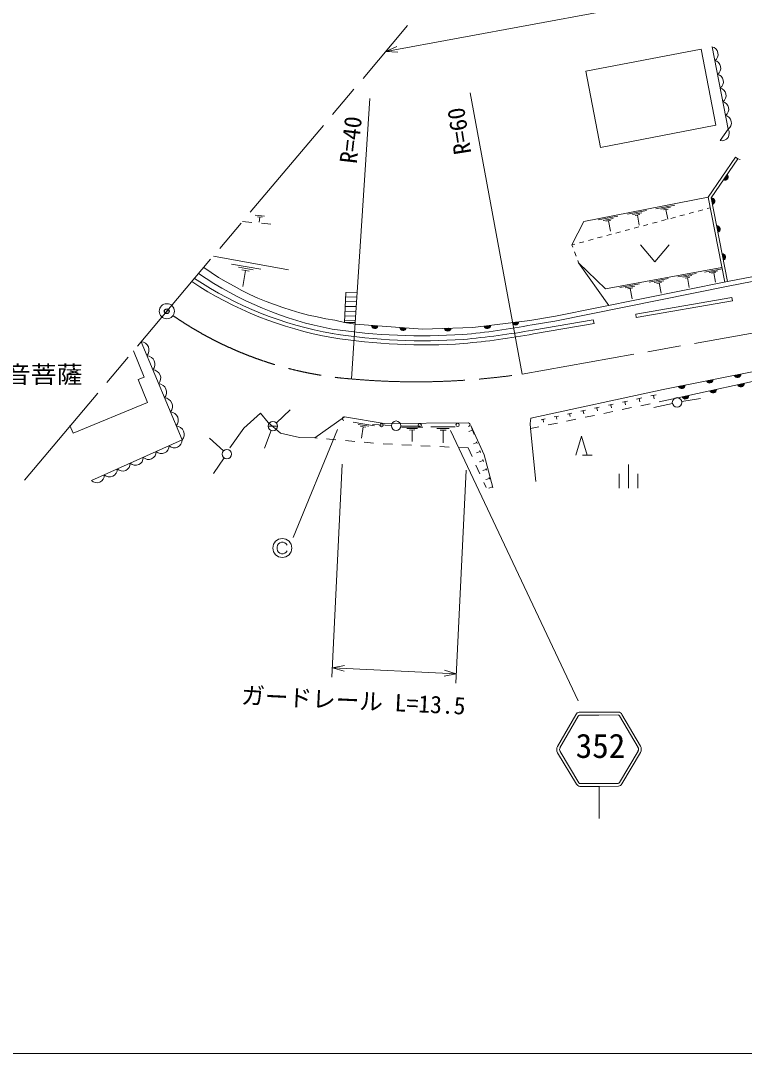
# Model space of a CAD drawing. Units: millimetres, scale not verified. Extents: x 40000 to 680000, y 20000 to 380000.
# Drawn here: x 271242 to 347716, y 205000 to 314074 of the extents above; entities that cross this region are included whole.
import ezdxf
from ezdxf.enums import TextEntityAlignment as Align

# ---------------------------------------------------------------- set-up
doc = ezdxf.new("R2010")
doc.units = ezdxf.units.MM
doc.header["$LTSCALE"] = 1000
doc.header["$PDMODE"] = 32
doc.header["$PDSIZE"] = 500
doc.linetypes.add('CHAIN', pattern=[18.5, 12, -1.5, 3.5, -1.5])
for name, color, linetype, lineweight in [('M-BGD', 7, 'Continuous', 13), ('M-BMK', 2, 'CHAIN', 13), ('M-BMK-SRVR', 3, 'Continuous', 13), ('M-STR-HTXT', 7, 'Continuous', 13), ('M-STR-STRC', 7, 'Continuous', 13), ('M-TTL-BAND', 7, 'Continuous', 13)]:
    doc.layers.add(name, color=color, linetype=linetype, lineweight=lineweight)
doc.layers.add('M-OTRS', color=6, linetype='Continuous')
doc.styles.add('ＭＳ ゴシック', font='')
doc.styles.get('ＭＳ ゴシック').set_extended_font_data('MS Gothic')

msp = doc.modelspace()

# ---------------------------------------------------------------- linework, layer by layer
at = {"layer": 'M-BGD'}
for p, q in [((343139, 311079), (330964, 308724)), ((344696, 303028), (343139, 311079)), ((345997, 302620), (344317, 311307)), ((332521, 300673), (330964, 308724)), ((344696, 303028), (332521, 300673)), ((345997, 302620), (345170, 301398)), ((344222, 295351), (347021, 299493)), ((347021, 299493), (346773, 299661)), ((347263, 299411), (347021, 299493)), ((330737, 292869), (343903, 295416)), ((338379, 294204), (340381, 294591)), ((345931, 286514), (344222, 295351)), ((296039, 293513), (297027, 293409)), ((332262, 293021), (334339, 293422)), ((335358, 293619), (337360, 294007)), ((335885, 293583), (336886, 293776)), ((336161, 293498), (336661, 293594)), ((336411, 293546), (336617, 292478)), ((338906, 294167), (339907, 294361)), ((339182, 294082), (339682, 294179)), ((339432, 294130), (339630, 293108)), ((341389, 293580), (340906, 293450)), ((342355, 293839), (341872, 293710)), ((343321, 294098), (342838, 293969)), ((344117, 294312), (343803, 294228)), ((294694, 292877), (295688, 292772)), ((296272, 293355), (296766, 293303)), ((296519, 293329), (296464, 292802)), ((296682, 292667), (297677, 292561)), ((329485, 290386), (330737, 292869)), ((332808, 292983), (333847, 293183)), ((333095, 292894), (333614, 292995)), ((333354, 292944), (333568, 291837)), ((337525, 292543), (337043, 292414)), ((338491, 292803), (338008, 292673)), ((339457, 293062), (338974, 292932)), ((340423, 293321), (339940, 293191)), ((332696, 291248), (332213, 291118)), ((333662, 291507), (333179, 291377)), ((334628, 291766), (334145, 291637)), ((335594, 292025), (335111, 291896)), ((336560, 292284), (336077, 292155)), ((329799, 290470), (329485, 290386)), ((329580, 290135), (329485, 290386)), ((330765, 290730), (330282, 290600)), ((331730, 290989), (331247, 290859)), ((336754, 290411), (338254, 288611)), ((338254, 288611), (339754, 290411)), ((291606, 289214), (299532, 287743)), ((329932, 289199), (329756, 289667)), ((293507, 288371), (296634, 287823)), ((294252, 288026), (295816, 287752)), ((330202, 288479), (330107, 288731)), ((330202, 288479), (333042, 285747)), ((333380, 283999), (330202, 288479)), ((333042, 285747), (345336, 288006)), ((294607, 287749), (295388, 287612)), ((294997, 287680), (294705, 286012)), ((340696, 287010), (342629, 287365)), ((341203, 286970), (342169, 287148)), ((341468, 286886), (341951, 286974)), ((341710, 286930), (341899, 285899)), ((343502, 287526), (345363, 287868)), ((343990, 287487), (344921, 287658)), ((344246, 287406), (344711, 287491)), ((344478, 287448), (344661, 286456)), ((334569, 285884), (336650, 286267)), ((335115, 285841), (336155, 286032)), ((335400, 285750), (335920, 285846)), ((335660, 285798), (335864, 284688)), ((337671, 286454), (339676, 286823)), ((338197, 286413), (339199, 286597)), ((338472, 286325), (338973, 286417)), ((338723, 286371), (338919, 285301)), ((306764, 284901), (305576, 284873)), ((336233, 283084), (346381, 284847)), ((346381, 284847), (346446, 284484)), ((306698, 283899), (305536, 283871)), ((306731, 284400), (305556, 284372)), ((306633, 282898), (305497, 282870)), ((306666, 283399), (305516, 283371)), ((306600, 282397), (305477, 282370)), ((325298, 281948), (327688, 282346)), ((339126, 275120), (325142, 272082)), ((334827, 273776), (335354, 273891)), ((335091, 273834), (335167, 273482)), ((336322, 274101), (336869, 274220)), ((336596, 274161), (336675, 273796)), ((337837, 274430), (338403, 274553)), ((338120, 274492), (338202, 274114)), ((339706, 274019), (338727, 273815)), ((341098, 273837), (343072, 274160)), ((298261, 271594), (299722, 272960)), ((330451, 272826), (330923, 272929)), ((330687, 272877), (330756, 272563)), ((331891, 273139), (332382, 273245)), ((332137, 273192), (332208, 272865)), ((333832, 272795), (332853, 272591)), ((333350, 273456), (333859, 273566)), ((333604, 273511), (333678, 273172)), ((335790, 273203), (334811, 272999)), ((337748, 273611), (336769, 273407)), ((340116, 273648), (338164, 273214)), ((306368, 271667), (308633, 271285)), ((326238, 271911), (326657, 272002)), ((326448, 271956), (326508, 271677)), ((327625, 272212), (328061, 272307)), ((327843, 272259), (327906, 271969)), ((329916, 271979), (328937, 271775)), ((329029, 272517), (329483, 272616)), ((329256, 272566), (329322, 272264)), ((331874, 272387), (330895, 272183)), ((297718, 270785), (297010, 268915)), ((297396, 271253), (298396, 271253)), ((306909, 271420), (308042, 271229)), ((307167, 271222), (307733, 271126)), ((307450, 271174), (307246, 269966)), ((310418, 271315), (308420, 271409)), ((311417, 271282), (313417, 271244)), ((311470, 271131), (313740, 271151)), ((312038, 270985), (313173, 270995)), ((312323, 270836), (312891, 270841)), ((312607, 270838), (312618, 269628)), ((314599, 271158), (317151, 271180)), ((315238, 270993), (316514, 271004)), ((315558, 270826), (316196, 270831)), ((315877, 270829), (315889, 269468)), ((318995, 270829), (318618, 270697)), ((318830, 271301), (319161, 270357)), ((326000, 271163), (325125, 270981)), ((327958, 271571), (326979, 271367)), ((292666, 268628), (291187, 269974)), ((302564, 269988), (302316, 270010)), ((304556, 269808), (303560, 269898)), ((306548, 269628), (305552, 269718)), ((308539, 269449), (307543, 269538)), ((319458, 269508), (319081, 269375)), ((319425, 269602), (319491, 269413)), ((329919, 268187), (330519, 270187)), ((330519, 270187), (331119, 268187)), ((310536, 269330), (309537, 269379)), ((312533, 269232), (311534, 269281)), ((314531, 269134), (313532, 269183)), ((316528, 269036), (315530, 269085)), ((318526, 268939), (317527, 268988)), ((318526, 268939), (318939, 268028)), ((319789, 268564), (319412, 268432)), ((319756, 268658), (319822, 268470)), ((292751, 267881), (291611, 266238)), ((320120, 267620), (319742, 267488)), ((320087, 267715), (320153, 267526)), ((330619, 268187), (331619, 268187)), ((319352, 267117), (319765, 266206)), ((320451, 266677), (320073, 266544)), ((320418, 266771), (320484, 266582)), ((334473, 266192), (334473, 264692)), ((335473, 267192), (335473, 264692)), ((336473, 266192), (336473, 264692)), ((320178, 265296), (320416, 264771)), ((320781, 265733), (320404, 265601)), ((320748, 265827), (320814, 265639)), ((321102, 264819), (320724, 264687)), ((321079, 264884), (321124, 264754))]:
    msp.add_line(p, q, dxfattribs=at)
for points in [[(346773, 299661), (343903, 295416), (345636, 286455)], [(327749, 282870), (345931, 286514), (364589, 290123), (365720, 290342), (385987, 294676), (398818, 297055)], [(327688, 282346), (346015, 286042), (364685, 289650), (365816, 289869), (386081, 294202), (398921, 296545)], [(339706, 274019), (375520, 281823), (385438, 283444), (389234, 283280), (397080, 283646), (412356, 284758)], [(346446, 284484), (336297, 282728), (336233, 283084)], [(306575, 282003), (313723, 281501), (319029, 281653), (325060, 282415), (327749, 282870)], [(304431, 282435), (305470, 282203), (306575, 282003)], [(325363, 281378), (331749, 282469), (331839, 282087), (325428, 280983)], [(339126, 275120), (375475, 282320), (375520, 281823)], [(278714, 265490), (288306, 269792), (283969, 280155)], [(283170, 279208), (284312, 276435), (283666, 276169), (284659, 273757), (276778, 270513), (276452, 271305)], [(305467, 272225), (302316, 270010), (300696, 270035), (298697, 270491), (297406, 271630), (296571, 272617), (294812, 271035), (293344, 268960)], [(305467, 272225), (309668, 271516), (318551, 271592)], [(325142, 272082), (325066, 271525), (325125, 270981), (325667, 265389)], [(321124, 264754), (320230, 268230), (318830, 271301)]]:
    msp.add_lwpolyline(points, dxfattribs=at)
msp.add_lwpolyline([(306796, 285402), (305596, 285373), (305470, 282203), (306587, 282197)], close=True, dxfattribs=at)
for centre, radius in [((340604, 273756), 500), ((297896, 271253), 500), ((310917, 271291), 500), ((309378, 271362), 175), ((313409, 271348), 175), ((317409, 271382), 175), ((293036, 268292), 500)]:
    msp.add_circle(centre, radius, dxfattribs=at)
for centre, radius, start, end in [((344136, 310528), 800, 303.75299, 78.38419), ((344419, 309079), 800, 303.75299, 78.38419), ((344702, 307631), 800, 303.75299, 78.38419), ((344986, 306182), 800, 303.75299, 78.38419), ((345269, 304734), 800, 303.75299, 78.38419), ((345552, 303285), 800, 303.75299, 78.38419), ((345328, 302182), 800, 258.6307, 33.2619), ((345661, 297577), 354, 244.74302, 47.1482), ((345661, 297577), 283, 246.96706, 44.92416), ((345661, 297577), 212, 250.71338, 41.17783), ((345661, 297577), 142, 258.42511, 33.4661), ((345661, 297577), 100, 268.74278, 23.14844), ((344235, 294997), 354, 289.74371, 92.14889), ((344235, 294997), 283, 291.96775, 89.92485), ((344235, 294997), 212, 295.71408, 86.17853), ((344235, 294997), 142, 303.42581, 78.4668), ((344235, 294997), 100, 313.74347, 68.14913), ((344804, 292051), 354, 289.74371, 92.14889), ((344804, 292051), 283, 291.96775, 89.92485), ((344804, 292051), 212, 295.71408, 86.17853), ((344804, 292051), 142, 303.42581, 78.4668), ((344804, 292051), 100, 313.74347, 68.14913), ((345374, 289106), 354, 289.74371, 92.14889), ((345374, 289106), 283, 291.96775, 89.92485), ((345374, 289106), 212, 295.71408, 86.17853), ((345374, 289106), 142, 303.42581, 78.4668), ((345374, 289106), 100, 313.74347, 68.14913), ((309425, 314891), 32839, 234.99178, 261.25223), ((311093, 318008), 37171, 235.51917, 259.24448), ((310933, 319118), 39112, 236.47155, 259.95189), ((310933, 319118), 38681, 236.54546, 259.95189), ((313764, 347443), 66650, 261.71136, 273.6301), ((308656, 281911), 354, 184.78083, 347.18601), ((308656, 281911), 283, 187.00487, 344.96197), ((308656, 281911), 212, 190.75119, 341.21564), ((308656, 281911), 142, 198.46292, 333.50391), ((308656, 281911), 100, 208.78059, 323.18625), ((311649, 281701), 354, 184.78083, 347.18601), ((311649, 281701), 283, 187.00487, 344.96197), ((311649, 281701), 212, 190.75119, 341.21564), ((311649, 281701), 142, 198.46292, 333.50391), ((311649, 281701), 100, 208.78059, 323.18625), ((316374, 281631), 354, 190.43659, 352.84177), ((316374, 281631), 283, 192.66063, 350.61773), ((316374, 281631), 212, 196.40695, 346.8714), ((316374, 281631), 142, 204.11868, 339.15967), ((316374, 281631), 100, 214.43635, 328.84201), ((311628, 353241), 72592, 274.99703, 280.8548), ((320549, 281900), 354, 195.99969, 358.40487), ((320549, 281900), 283, 198.22373, 356.18083), ((320549, 281900), 212, 201.97005, 352.4345), ((320549, 281900), 142, 209.68178, 344.72277), ((320549, 281900), 100, 219.99945, 334.40511), ((323526, 282276), 354, 195.99969, 358.40487), ((323526, 282276), 283, 198.22373, 356.18083), ((323526, 282276), 212, 201.97005, 352.4345), ((323526, 282276), 142, 209.68178, 344.72277), ((323526, 282276), 100, 219.99945, 334.40511), ((313837, 341162), 61332, 260.87309, 273.93778), ((313837, 341162), 60901, 260.87309, 273.93778), ((308854, 377747), 97773, 275.37068, 279.72152), ((310849, 360120), 80468, 275.13363, 280.43851), ((283916, 279263), 894, 318.85386, 86.56197), ((284535, 277783), 894, 318.85386, 86.56197), ((285155, 276302), 894, 318.85386, 86.56197), ((344047, 276150), 354, 200.00203, 2.40721), ((344047, 276150), 283, 202.22607, 0.18317), ((344047, 276150), 212, 205.9724, 356.43684), ((344047, 276150), 142, 213.68413, 348.72511), ((344047, 276150), 100, 224.00179, 338.40745), ((346990, 276733), 354, 200.00203, 2.40721), ((346990, 276733), 283, 202.22607, 0.18317), ((346990, 276733), 212, 205.9724, 356.43684), ((346990, 276733), 142, 213.68413, 348.72511), ((346990, 276733), 100, 224.00179, 338.40745), ((285774, 274822), 894, 318.85386, 86.56197), ((341104, 275567), 354, 200.00203, 2.40721), ((341104, 275567), 283, 202.22607, 0.18317), ((341104, 275567), 212, 205.9724, 356.43684), ((341104, 275567), 142, 213.68413, 348.72511), ((341104, 275567), 100, 224.00179, 338.40745), ((344411, 275100), 354, 201.08968, 3.49485), ((344411, 275100), 283, 203.31372, 1.27082), ((344411, 275100), 212, 207.06004, 357.52449), ((344411, 275100), 142, 214.77177, 349.81276), ((344411, 275100), 100, 225.08943, 339.4951), ((347342, 275738), 354, 201.08968, 3.49485), ((347342, 275738), 283, 203.31372, 1.27082), ((347342, 275738), 212, 207.06004, 357.52449), ((347342, 275738), 142, 214.77177, 349.81276), ((347342, 275738), 100, 225.08943, 339.4951), ((286394, 273341), 894, 318.85386, 86.56197), ((341479, 274461), 354, 201.08968, 3.49485), ((341479, 274461), 283, 203.31372, 1.27082), ((341479, 274461), 212, 207.06004, 357.52449), ((341479, 274461), 142, 214.77177, 349.81276), ((341479, 274461), 100, 225.08943, 339.4951), ((287013, 271861), 894, 318.85386, 86.56197), ((305435, 272040), 188, 80.42577, 260.42577), ((287633, 270380), 894, 318.85386, 86.56197), ((318553, 271404), 188, 270.4897, 90.4897), ((287492, 269771), 814, 226.84296, 1.47416), ((284752, 268542), 814, 226.84296, 1.47416), ((286122, 269157), 814, 226.84296, 1.47416), ((282011, 267313), 814, 226.84296, 1.47416), ((283381, 267927), 814, 226.84296, 1.47416), ((280641, 266698), 814, 226.84296, 1.47416), ((279271, 266083), 814, 226.84296, 1.47416)]:
    msp.add_arc(centre, radius, start, end, dxfattribs=at)
at = {"layer": 'M-BMK'}
for p, q in [((271655, 265547), (312135, 313567)), ((324221, 276743), (382636, 287143))]:
    msp.add_line(p, q, dxfattribs=at)
for centre, radius, start, end in [((309200, 314592), 38482, 235.38986, 265.52676), ((313018, 352935), 77011, 264.91922, 278.36487)]:
    msp.add_arc(centre, radius, start, end, dxfattribs=at)
at = {"layer": 'M-BMK-SRVR'}
for p, q in [((306198, 276227), (308130, 305858)), ((324221, 276743), (318736, 306451))]:
    msp.add_line(p, q, dxfattribs=at)
msp.add_circle((286688, 283381), 800, dxfattribs=at)
at = {"layer": 'M-OTRS'}
msp.add_point((286688, 283381), dxfattribs=at)
at = {"layer": 'M-STR-HTXT'}
for p, q in [((309825, 310827), (427602, 332546)), ((309825, 310827), (310998, 311361)), ((309825, 310827), (311111, 310746)), ((305225, 267230), (304137, 244726)), ((318310, 266598), (317222, 244093)), ((304185, 245725), (305449, 245977)), ((304185, 245725), (317270, 245092)), ((304185, 245725), (305419, 245352)), ((317270, 245092), (316036, 245465)), ((317270, 245092), (316006, 244840))]:
    msp.add_line(p, q, dxfattribs=at)
at = {"layer": 'M-STR-STRC'}
for p, q in [((304735, 270902), (300050, 259479)), ((316659, 270784), (330161, 242239)), ((298392, 258674), (298342, 258474)), ((298492, 258824), (298392, 258674)), ((298642, 258924), (298492, 258824)), ((298792, 258974), (298642, 258924)), ((298992, 258974), (298792, 258974)), ((299142, 258924), (298992, 258974)), ((299292, 258824), (299142, 258924)), ((299392, 258674), (299292, 258824)), ((298342, 258474), (298342, 258274)), ((298342, 258274), (298392, 258074)), ((298392, 258074), (298492, 257924)), ((298492, 257924), (298642, 257824)), ((298642, 257824), (298792, 257774)), ((298792, 257774), (298992, 257774)), ((298992, 257774), (299142, 257824)), ((299142, 257824), (299292, 257924)), ((299292, 257924), (299392, 258074)), ((329905, 240768), (327974, 237426)), ((330165, 240618), (328234, 237276)), ((334522, 240636), (336481, 237310)), ((334781, 240788), (336739, 237462)), ((327983, 236738), (329963, 233431)), ((328240, 236892), (330220, 233585)), ((336478, 236926), (334525, 233603)), ((336736, 236774), (334784, 233451)), ((332376, 233195), (332376, 229810))]:
    msp.add_line(p, q, dxfattribs=at)
for points in [[(334406, 241038), (332342, 241021), (330278, 241021)], [(334373, 240738), (332345, 240721), (330313, 240721)], [(334369, 233512), (332373, 233495), (330378, 233495)], [(334409, 233212), (332376, 233195), (330340, 233195)]]:
    msp.add_lwpolyline(points, dxfattribs=at)
msp.add_circle((298892, 258374), 1000, dxfattribs=at)
for centre, radius, start, end in [((330295, 240595), 427, 92.29572, 156.02366), ((330335, 240531), 191, 96.53703, 152.95737), ((334353, 240548), 191, 27.51575, 83.93609), ((334392, 240612), 427, 24.44946, 88.1774), ((328601, 237090), 711, 151.80974, 209.66878), ((328601, 237090), 412, 151.80974, 209.66878), ((336115, 237121), 412, 330.80435, 28.66338), ((336115, 237121), 711, 330.80435, 28.66338), ((330453, 233797), 612, 216.76349, 259.34701), ((330389, 233699), 203, 214.0004, 273.155), ((334356, 233715), 203, 267.31812, 326.47272), ((334290, 233813), 612, 281.12611, 323.70964)]:
    msp.add_arc(centre, radius, start, end, dxfattribs=at)
at = {"layer": 'M-TTL-BAND'}
msp.add_line((40000, 205000), (579000, 205000), dxfattribs=at)

# ---------------------------------------------------------------- texts
at = {"layer": 'M-BGD', "style": 'ＭＳ ゴシック', "width": 1.1}
msp.add_text('観音菩薩', height=1833, dxfattribs=at).set_placement((272294, 275243), align=Align.BOTTOM_CENTER)
at = {"layer": 'M-BMK-SRVR', "style": 'ＭＳ ゴシック'}
for s, rotation, p in [('R=60', 98.917, (317964, 299946)), ('R=40', 83.54, (305845, 299011))]:
    msp.add_text(s, height=1833, rotation=rotation, dxfattribs=at).set_placement(p, align=Align.MIDDLE_LEFT)
at = {"layer": 'M-STR-HTXT', "style": 'ＭＳ ゴシック'}
msp.add_text('ガードレール L=13.5', height=1833, rotation=357.232, dxfattribs=at).set_placement((306329, 240802), align=Align.BOTTOM_CENTER)
at = {"layer": 'M-STR-STRC', "style": 'ＭＳ ゴシック'}
msp.add_text('352', height=2566, dxfattribs=at).set_placement((329895, 235429), align=Align.BOTTOM_LEFT)

doc.saveas('drawing.dxf')
